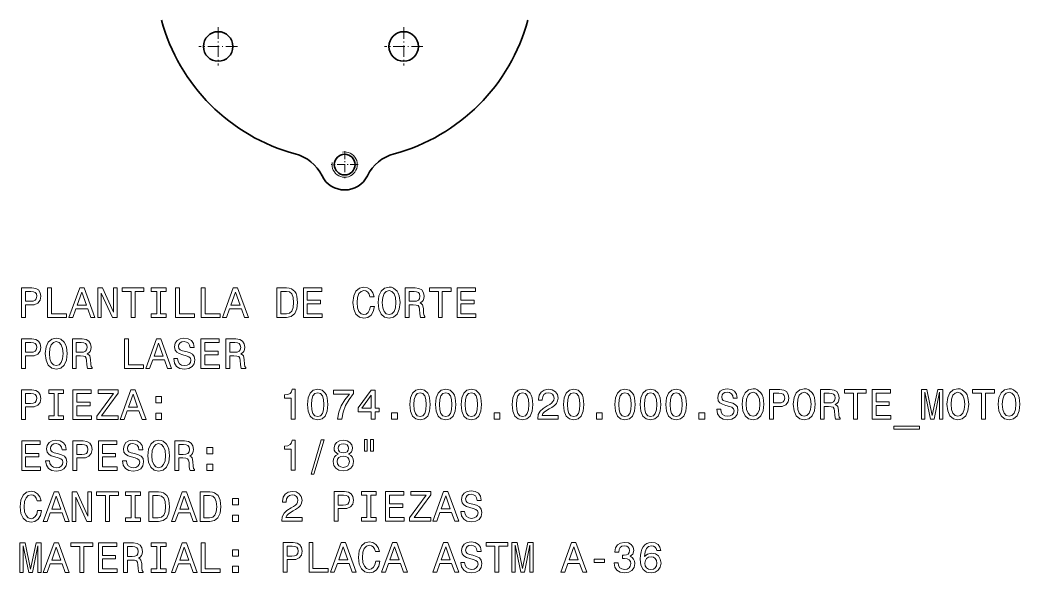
# Model space of a CAD drawing. Extents: x 15 to 1174, y 15 to 826.
# Drawn here: x 334.3 to 452.8, y 696.9 to 762.4 of the extents above; entities that cross this region are included whole.
import ezdxf

# ---------------------------------------------------------------- set-up
doc = ezdxf.new("R2010")
doc.units = 0
doc.linetypes.add('DASHDOT', pattern=[18.5, 12, -3, 0.5, -3])

msp = doc.modelspace()

# ---------------------------------------------------------------- linework, layer by layer
at = {"color": 7, "linetype": 'DASHDOT', "lineweight": 13, "ltscale": 0.113751}
for p, q in [((357.75293, 761.515503), (357.75293, 756.965454)), ((379.75293, 761.515503), (379.75293, 756.965454))]:
    msp.add_line(p, q, dxfattribs=at)
at = {"color": 7, "linetype": 'DASHDOT', "lineweight": 13, "ltscale": 0.11375}
for p, q in [((360.027924, 759.240479), (355.477936, 759.240479)), ((382.027924, 759.240479), (377.477936, 759.240479))]:
    msp.add_line(p, q, dxfattribs=at)
at = {"color": 7, "linetype": 'DASHDOT', "lineweight": 13, "ltscale": 0.079916}
msp.add_line((372.75293, 746.838806), (372.75293, 743.642151), dxfattribs=at)
at = {"color": 7, "linetype": 'DASHDOT', "lineweight": 13, "ltscale": 0.079918}
msp.add_line((374.351288, 745.240479), (371.154572, 745.240479), dxfattribs=at)
at = {"color": 7, "lineweight": 13}
for points in [[(334.453888, 727.143372), (334.917877, 727.143372), (334.917877, 728.621033), (335.432281, 728.621033), (335.951721, 728.64624), (336.365265, 728.822754), (336.632568, 729.16571), (336.723328, 729.634705), (336.65274, 730.06842), (336.451019, 730.386169), (336.118164, 730.57782), (335.664276, 730.643372), (334.453888, 730.643372)], [(337.530273, 727.143372), (339.779541, 727.143372), (339.779541, 727.567017), (337.994232, 727.567017), (337.994232, 730.643372), (337.530273, 730.643372)], [(340.056915, 727.143372), (340.520905, 727.143372), (340.889038, 728.17218), (342.286011, 728.17218), (342.654175, 727.143372), (343.128235, 727.143372), (341.84726, 730.648438), (341.332855, 730.648438)], [(343.476227, 727.143372), (343.894806, 727.143372), (343.894806, 730.012939), (345.236298, 727.143372), (345.77594, 727.143372), (345.77594, 730.643372), (345.352295, 730.643372), (345.352295, 727.773804), (344.02594, 730.643372), (343.476227, 730.643372)], [(347.430115, 727.143372), (347.894104, 727.143372), (347.894104, 730.219727), (348.953186, 730.219727), (348.953186, 730.643372), (346.365997, 730.643372), (346.365997, 730.219727), (347.430115, 730.219727)], [(350.466125, 727.567017), (349.820618, 727.567017), (349.820618, 727.143372), (351.575653, 727.143372), (351.575653, 727.567017), (350.930115, 727.567017), (350.930115, 730.219727), (351.575653, 730.219727), (351.575653, 730.643372), (349.820618, 730.643372), (349.820618, 730.219727), (350.466125, 730.219727)], [(352.710388, 727.143372), (354.959656, 727.143372), (354.959656, 727.567017), (353.174347, 727.567017), (353.174347, 730.643372), (352.710388, 730.643372)], [(355.746399, 727.143372), (357.995667, 727.143372), (357.995667, 727.567017), (356.210388, 727.567017), (356.210388, 730.643372), (355.746399, 730.643372)], [(358.273071, 727.143372), (358.73703, 727.143372), (359.105194, 728.17218), (360.502167, 728.17218), (360.870331, 727.143372), (361.344391, 727.143372), (360.063416, 730.648438), (359.548981, 730.648438)], [(365.873199, 730.643372), (364.708221, 730.643372), (364.708221, 727.143372), (365.873199, 727.143372), (366.422913, 727.254333), (366.831421, 727.592224), (367.083557, 728.141907), (367.174347, 728.893372), (367.093658, 729.659912), (366.992798, 729.962524), (366.851593, 730.20459), (366.443085, 730.53241), (366.175781, 730.613098)], [(367.855194, 727.143372), (370.074219, 727.143372), (370.074219, 727.567017), (368.319153, 727.567017), (368.319153, 728.752136), (369.882568, 728.752136), (369.882568, 729.170776), (368.319153, 729.170776), (368.319153, 730.219727), (370.033875, 730.219727), (370.033875, 730.643372), (367.855194, 730.643372)], [(375.803314, 728.444519), (375.702454, 728.020874), (375.536011, 727.718323), (375.304016, 727.531677), (375.031708, 727.471191), (374.703888, 727.561951), (374.446686, 727.83429), (374.275208, 728.278076), (374.219727, 728.893372), (374.275208, 729.503601), (374.44165, 729.952454), (374.698853, 730.224792), (375.031708, 730.320618), (375.273773, 730.270203), (375.48053, 730.128967), (375.641937, 729.902039), (375.752869, 729.589355), (376.231995, 729.589355), (376.080688, 730.06842), (375.818451, 730.43158), (375.460388, 730.658508), (375.031708, 730.739197), (374.497131, 730.613098), (374.088623, 730.260071), (373.826355, 729.680115), (373.735596, 728.893372), (373.826355, 728.106628), (374.088623, 727.526672), (374.497131, 727.168579), (375.031708, 727.047546), (375.500732, 727.143372), (375.878967, 727.410645), (376.14624, 727.849426), (376.287476, 728.444519)], [(376.726227, 728.893372), (376.816986, 728.106628), (377.079254, 727.526672), (377.487732, 727.168579), (378.022339, 727.047546), (378.55188, 727.168579), (378.965424, 727.526672), (379.222626, 728.106628), (379.318451, 728.893372), (379.222626, 729.675049), (379.111664, 729.992798), (378.965424, 730.255066), (378.55188, 730.613098), (378.299713, 730.703918), (378.022339, 730.739197), (377.482697, 730.613098), (377.074219, 730.260071), (376.816986, 729.680115)], [(379.933716, 727.143372), (380.40274, 727.143372), (380.40274, 728.621033), (380.881836, 728.621033), (381.234863, 728.605896), (381.456757, 728.535278), (381.57782, 728.368896), (381.628235, 728.07135), (381.653442, 727.617432), (381.683716, 727.319885), (381.744232, 727.143372), (382.273773, 727.143372), (382.273773, 727.239197), (382.157776, 727.380432), (382.117432, 727.642639), (382.082123, 728.20752), (381.996399, 728.626099), (381.880402, 728.757202), (381.698853, 728.853027), (381.900574, 728.979126), (382.041779, 729.15564), (382.132568, 729.377502), (382.162811, 729.644836), (382.092224, 730.06842), (381.890472, 730.386169), (381.557617, 730.57782), (381.103729, 730.643372), (379.933716, 730.643372)], [(383.862396, 727.143372), (384.326355, 727.143372), (384.326355, 730.219727), (385.385437, 730.219727), (385.385437, 730.643372), (382.798279, 730.643372), (382.798279, 730.219727), (383.862396, 730.219727)], [(386.07132, 727.143372), (388.290344, 727.143372), (388.290344, 727.567017), (386.535278, 727.567017), (386.535278, 728.752136), (388.098694, 728.752136), (388.098694, 729.170776), (386.535278, 729.170776), (386.535278, 730.219727), (388.25, 730.219727), (388.25, 730.643372), (386.07132, 730.643372)], [(335.538177, 730.214722), (335.84079, 730.184448), (336.062683, 730.088623), (336.193817, 729.912109), (336.239197, 729.634705), (336.188751, 729.342224), (336.052582, 729.16571), (335.820618, 729.074951), (335.502869, 729.049683), (334.917877, 729.049683), (334.917877, 730.214722)], [(341.050446, 728.600891), (341.590057, 730.144104), (342.129669, 728.600891)], [(359.266571, 728.600891), (359.806183, 730.144104), (360.345825, 728.600891)], [(365.837891, 730.224792), (366.221191, 730.149109), (366.483429, 729.917175), (366.639771, 729.503601), (366.690186, 728.893372), (366.634735, 728.303284), (366.478394, 727.889771), (366.21109, 727.642639), (365.837891, 727.561951), (365.177246, 727.561951), (365.177246, 730.224792)], [(377.210358, 728.893372), (377.265839, 729.503601), (377.432281, 729.952454), (377.689484, 730.224792), (378.022339, 730.320618), (378.350128, 730.224792), (378.607361, 729.947388), (378.773773, 729.498535), (378.83429, 728.893372), (378.773773, 728.283142), (378.607361, 727.83429), (378.350128, 727.561951), (378.022339, 727.471191), (377.689484, 727.561951), (377.432281, 727.83429), (377.265839, 728.278076)], [(380.972626, 730.214722), (381.280243, 730.184448), (381.497101, 730.088623), (381.63327, 729.912109), (381.67868, 729.634705), (381.628235, 729.342224), (381.492065, 729.16571), (381.260071, 729.074951), (380.942352, 729.049683), (380.40274, 729.049683), (380.40274, 730.214722)], [(334.453888, 721.096558), (334.917877, 721.096558), (334.917877, 722.574219), (335.432281, 722.574219), (335.951721, 722.599426), (336.365265, 722.77594), (336.632568, 723.118896), (336.723328, 723.587891), (336.65274, 724.021606), (336.451019, 724.339355), (336.118164, 724.531006), (335.664276, 724.596558), (334.453888, 724.596558)], [(337.257935, 722.846558), (337.348694, 722.059814), (337.610962, 721.479858), (338.01944, 721.121765), (338.554047, 721.000732), (339.083588, 721.121765), (339.497131, 721.479858), (339.754333, 722.059814), (339.850159, 722.846558), (339.754333, 723.628235), (339.643372, 723.945984), (339.497131, 724.208252), (339.083588, 724.566284), (338.831421, 724.657104), (338.554047, 724.692383), (338.014404, 724.566284), (337.605896, 724.213257), (337.348694, 723.633301)], [(340.465424, 721.096558), (340.934448, 721.096558), (340.934448, 722.574219), (341.413544, 722.574219), (341.766571, 722.559082), (341.988464, 722.488464), (342.109497, 722.322083), (342.159943, 722.024536), (342.18515, 721.570618), (342.215424, 721.273071), (342.27594, 721.096558), (342.805481, 721.096558), (342.805481, 721.192383), (342.689484, 721.333618), (342.649139, 721.595825), (342.613831, 722.160706), (342.528107, 722.579285), (342.412109, 722.710388), (342.23056, 722.806213), (342.432281, 722.932312), (342.573486, 723.108826), (342.664276, 723.330688), (342.694519, 723.598022), (342.623932, 724.021606), (342.42218, 724.339355), (342.089325, 724.531006), (341.635437, 724.596558), (340.465424, 724.596558)], [(346.638336, 721.096558), (348.887604, 721.096558), (348.887604, 721.520203), (347.102295, 721.520203), (347.102295, 724.596558), (346.638336, 724.596558)], [(349.164978, 721.096558), (349.628967, 721.096558), (349.997131, 722.125366), (351.394104, 722.125366), (351.762238, 721.096558), (352.236298, 721.096558), (350.955322, 724.601624), (350.440918, 724.601624)], [(352.937317, 722.251465), (352.478394, 722.251465), (352.579254, 721.716858), (352.831421, 721.323486), (353.219727, 721.086487), (353.744232, 721.000732), (354.263702, 721.081421), (354.652008, 721.303345), (354.899139, 721.651306), (354.989929, 722.110229), (354.914276, 722.523804), (354.702454, 722.791077), (354.359497, 722.96759), (353.900574, 723.098694), (353.507202, 723.194519), (353.25, 723.305481), (353.10376, 723.466858), (353.05835, 723.719055), (353.10376, 723.945984), (353.234863, 724.117432), (353.436584, 724.233459), (353.713989, 724.273804), (353.996399, 724.223389), (354.218292, 724.087219), (354.364563, 723.860229), (354.43515, 723.552612), (354.894104, 723.552612), (354.894104, 723.562683), (354.813416, 724.036743), (354.576355, 724.389771), (354.203186, 724.611694), (353.698853, 724.687317), (353.244965, 724.611694), (352.891937, 724.399902), (352.664978, 724.072083), (352.58429, 723.648438), (352.649841, 723.270203), (352.841492, 723.013), (353.144104, 722.841492), (353.557648, 722.710388), (353.966125, 722.594421), (354.273773, 722.483459), (354.460388, 722.322083), (354.52594, 722.059814), (354.465424, 721.792542), (354.309082, 721.59082), (354.072052, 721.464722), (353.764404, 721.424377), (353.421478, 721.479858), (353.15921, 721.641235), (352.992798, 721.903503)], [(355.71109, 721.096558), (357.930115, 721.096558), (357.930115, 721.520203), (356.175079, 721.520203), (356.175079, 722.705322), (357.738464, 722.705322), (357.738464, 723.123962), (356.175079, 723.123962), (356.175079, 724.172913), (357.889771, 724.172913), (357.889771, 724.596558), (355.71109, 724.596558)], [(358.681549, 721.096558), (359.150574, 721.096558), (359.150574, 722.574219), (359.6297, 722.574219), (359.982697, 722.559082), (360.20462, 722.488464), (360.325653, 722.322083), (360.376068, 722.024536), (360.401306, 721.570618), (360.431549, 721.273071), (360.492065, 721.096558), (361.021606, 721.096558), (361.021606, 721.192383), (360.905609, 721.333618), (360.865265, 721.595825), (360.829956, 722.160706), (360.744232, 722.579285), (360.628235, 722.710388), (360.446686, 722.806213), (360.648407, 722.932312), (360.789612, 723.108826), (360.880402, 723.330688), (360.910675, 723.598022), (360.840057, 724.021606), (360.638336, 724.339355), (360.305481, 724.531006), (359.851593, 724.596558), (358.681549, 724.596558)], [(335.538177, 724.167908), (335.84079, 724.137634), (336.062683, 724.041809), (336.193817, 723.865295), (336.239197, 723.587891), (336.188751, 723.29541), (336.052582, 723.118896), (335.820618, 723.028137), (335.502869, 723.002869), (334.917877, 723.002869), (334.917877, 724.167908)], [(337.742065, 722.846558), (337.797546, 723.456787), (337.963989, 723.90564), (338.221191, 724.177979), (338.554047, 724.273804), (338.881836, 724.177979), (339.139038, 723.900574), (339.305481, 723.451721), (339.365997, 722.846558), (339.305481, 722.236328), (339.139038, 721.787476), (338.881836, 721.515137), (338.554047, 721.424377), (338.221191, 721.515137), (337.963989, 721.787476), (337.797546, 722.231262)], [(341.504333, 724.167908), (341.811951, 724.137634), (342.028809, 724.041809), (342.164978, 723.865295), (342.210388, 723.587891), (342.159943, 723.29541), (342.023773, 723.118896), (341.791779, 723.028137), (341.47406, 723.002869), (340.934448, 723.002869), (340.934448, 724.167908)], [(350.158508, 722.554077), (350.69812, 724.09729), (351.237762, 722.554077)], [(359.720459, 724.167908), (360.028107, 724.137634), (360.244965, 724.041809), (360.381134, 723.865295), (360.426514, 723.587891), (360.376068, 723.29541), (360.239929, 723.118896), (360.007935, 723.028137), (359.690216, 723.002869), (359.150574, 723.002869), (359.150574, 724.167908)], [(334.453888, 715.049683), (334.917877, 715.049683), (334.917877, 716.527344), (335.432281, 716.527344), (335.951721, 716.552551), (336.365265, 716.729065), (336.632568, 717.072021), (336.723328, 717.541016), (336.65274, 717.974731), (336.451019, 718.29248), (336.118164, 718.484131), (335.664276, 718.549683), (334.453888, 718.549683)], [(338.322052, 715.473328), (337.676514, 715.473328), (337.676514, 715.049683), (339.431549, 715.049683), (339.431549, 715.473328), (338.786011, 715.473328), (338.786011, 718.126038), (339.431549, 718.126038), (339.431549, 718.549683), (337.676514, 718.549683), (337.676514, 718.126038), (338.322052, 718.126038)], [(340.530975, 715.049683), (342.75, 715.049683), (342.75, 715.473328), (340.994965, 715.473328), (340.994965, 716.658447), (342.55835, 716.658447), (342.55835, 717.077087), (340.994965, 717.077087), (340.994965, 718.126038), (342.709656, 718.126038), (342.709656, 718.549683), (340.530975, 718.549683)], [(343.370331, 715.049683), (345.881836, 715.049683), (345.881836, 715.473328), (343.925079, 715.473328), (345.881836, 718.151245), (345.881836, 718.549683), (343.50647, 718.549683), (343.50647, 718.126038), (345.357361, 718.126038), (343.370331, 715.453125)], [(346.128967, 715.049683), (346.592926, 715.049683), (346.96109, 716.078491), (348.358063, 716.078491), (348.726227, 715.049683), (349.200287, 715.049683), (347.919312, 718.554749), (347.404907, 718.554749)], [(366.427246, 715.096558), (366.886169, 715.096558), (366.886169, 718.621765), (366.543213, 718.621765), (366.452454, 718.314148), (366.270905, 718.107361), (365.99353, 717.986328), (365.610229, 717.945984), (365.610229, 717.587891), (366.427246, 717.587891)], [(368.338623, 716.806213), (368.414276, 716.014404), (368.651306, 715.449585), (369.029541, 715.106628), (369.554047, 714.995667), (370.073486, 715.106628), (370.451721, 715.449585), (370.683716, 716.014404), (370.764404, 716.806213), (370.683716, 717.592957), (370.587891, 717.90564), (370.451721, 718.162842), (370.073486, 718.505798), (369.554047, 718.621765), (369.029541, 718.505798), (368.651306, 718.157776), (368.414276, 717.592957)], [(371.889038, 715.096558), (372.398407, 715.096558), (372.56485, 715.928711), (372.857361, 716.705322), (373.270905, 717.426514), (373.810516, 718.102295), (373.810516, 718.520935), (371.409943, 718.520935), (371.409943, 718.061951), (373.326355, 718.061951), (372.771606, 717.381165), (372.353027, 716.670044), (372.060516, 715.913574)], [(375.903473, 715.096558), (376.357361, 715.096558), (376.357361, 715.963989), (376.856628, 715.963989), (376.856628, 716.367432), (376.357361, 716.367432), (376.357361, 718.520935), (375.898407, 718.520935), (374.365265, 716.407776), (374.365265, 715.963989), (375.903473, 715.963989)], [(380.482697, 716.806213), (380.55835, 716.014404), (380.79538, 715.449585), (381.173645, 715.106628), (381.69812, 714.995667), (382.21759, 715.106628), (382.595825, 715.449585), (382.82782, 716.014404), (382.908508, 716.806213), (382.82782, 717.592957), (382.731995, 717.90564), (382.595825, 718.162842), (382.21759, 718.505798), (381.69812, 718.621765), (381.173645, 718.505798), (380.79538, 718.157776), (380.55835, 717.592957)], [(383.518738, 716.806213), (383.594391, 716.014404), (383.831421, 715.449585), (384.209656, 715.106628), (384.734161, 714.995667), (385.253601, 715.106628), (385.631836, 715.449585), (385.863831, 716.014404), (385.944519, 716.806213), (385.863831, 717.592957), (385.768005, 717.90564), (385.631836, 718.162842), (385.253601, 718.505798), (384.734161, 718.621765), (384.209656, 718.505798), (383.831421, 718.157776), (383.594391, 717.592957)], [(386.554749, 716.806213), (386.630402, 716.014404), (386.867432, 715.449585), (387.245667, 715.106628), (387.770172, 714.995667), (388.289612, 715.106628), (388.667877, 715.449585), (388.899841, 716.014404), (388.98056, 716.806213), (388.899841, 717.592957), (388.804047, 717.90564), (388.667877, 718.162842), (388.289612, 718.505798), (387.770172, 718.621765), (387.245667, 718.505798), (386.867432, 718.157776), (386.630402, 717.592957)], [(392.626801, 716.806213), (392.702454, 716.014404), (392.939484, 715.449585), (393.317719, 715.106628), (393.842224, 714.995667), (394.361664, 715.106628), (394.739929, 715.449585), (394.971893, 716.014404), (395.052582, 716.806213), (394.971893, 717.592957), (394.876068, 717.90564), (394.739929, 718.162842), (394.361664, 718.505798), (393.842224, 718.621765), (393.317719, 718.505798), (392.939484, 718.157776), (392.702454, 717.592957)], [(395.647705, 715.096558), (398.053314, 715.096558), (398.053314, 715.530273), (396.152008, 715.530273), (396.257935, 715.767334), (396.439484, 715.963989), (396.999268, 716.322083), (397.296814, 716.473389), (397.629669, 716.690247), (397.866699, 716.942383), (398.002869, 717.239929), (398.053314, 717.57782), (397.96759, 718.001465), (397.73053, 718.33429), (397.367432, 718.546143), (396.898407, 718.621765), (396.414276, 718.536011), (396.046112, 718.299011), (395.809082, 717.920776), (395.728394, 717.421509), (395.728394, 717.350891), (396.187317, 717.350891), (396.187317, 717.391235), (396.232697, 717.734192), (396.368866, 717.986328), (396.585724, 718.147705), (396.873199, 718.203186), (397.16571, 718.152771), (397.382568, 718.026672), (397.523773, 717.830017), (397.574219, 717.582886), (397.53891, 717.350891), (397.443085, 717.154175), (397.281708, 716.982727), (397.059784, 716.831421), (396.762238, 716.670044), (396.268005, 716.357361), (395.920044, 716.024536), (395.713257, 715.621033), (395.647705, 715.111694)], [(398.698853, 716.806213), (398.774506, 716.014404), (399.011536, 715.449585), (399.389771, 715.106628), (399.914276, 714.995667), (400.433716, 715.106628), (400.811951, 715.449585), (401.043945, 716.014404), (401.124634, 716.806213), (401.043945, 717.592957), (400.94812, 717.90564), (400.811951, 718.162842), (400.433716, 718.505798), (399.914276, 718.621765), (399.389771, 718.505798), (399.011536, 718.157776), (398.774506, 717.592957)], [(404.770874, 716.806213), (404.846527, 716.014404), (405.083557, 715.449585), (405.461823, 715.106628), (405.986298, 714.995667), (406.505768, 715.106628), (406.884003, 715.449585), (407.115997, 716.014404), (407.196686, 716.806213), (407.115997, 717.592957), (407.020172, 717.90564), (406.884003, 718.162842), (406.505768, 718.505798), (405.986298, 718.621765), (405.461823, 718.505798), (405.083557, 718.157776), (404.846527, 717.592957)], [(407.806915, 716.806213), (407.882568, 716.014404), (408.119598, 715.449585), (408.497833, 715.106628), (409.022339, 714.995667), (409.541779, 715.106628), (409.920013, 715.449585), (410.152008, 716.014404), (410.232697, 716.806213), (410.152008, 717.592957), (410.056183, 717.90564), (409.920013, 718.162842), (409.541779, 718.505798), (409.022339, 718.621765), (408.497833, 718.505798), (408.119598, 718.157776), (407.882568, 717.592957)], [(410.842926, 716.806213), (410.918579, 716.014404), (411.155609, 715.449585), (411.533844, 715.106628), (412.05835, 714.995667), (412.57782, 715.106628), (412.956055, 715.449585), (413.188049, 716.014404), (413.268738, 716.806213), (413.188049, 717.592957), (413.092224, 717.90564), (412.956055, 718.162842), (412.57782, 718.505798), (412.05835, 718.621765), (411.533844, 718.505798), (411.155609, 718.157776), (410.918579, 717.592957)], [(417.333557, 716.251465), (416.874634, 716.251465), (416.975494, 715.716858), (417.227661, 715.323486), (417.615997, 715.086487), (418.140472, 715.000732), (418.659943, 715.081421), (419.048279, 715.303345), (419.29538, 715.651306), (419.386169, 716.110229), (419.310516, 716.523804), (419.098694, 716.791077), (418.755768, 716.96759), (418.296814, 717.098694), (417.903442, 717.194519), (417.64624, 717.305481), (417.5, 717.466858), (417.45459, 717.719055), (417.5, 717.945984), (417.631104, 718.117432), (417.832855, 718.233459), (418.110229, 718.273804), (418.392639, 718.223389), (418.614563, 718.087219), (418.760803, 717.860229), (418.831421, 717.552612), (419.290344, 717.552612), (419.290344, 717.562683), (419.209656, 718.036743), (418.972626, 718.389771), (418.599426, 718.611694), (418.095093, 718.687317), (417.641205, 718.611694), (417.288177, 718.399902), (417.061218, 718.072083), (416.98053, 717.648438), (417.046112, 717.270203), (417.237732, 717.013), (417.540344, 716.841492), (417.953888, 716.710388), (418.362396, 716.594421), (418.670013, 716.483459), (418.856628, 716.322083), (418.92218, 716.059814), (418.861664, 715.792542), (418.705322, 715.59082), (418.468292, 715.464722), (418.160645, 715.424377), (417.817719, 715.479858), (417.555481, 715.641235), (417.389038, 715.903503)], [(419.8703, 716.846558), (419.96109, 716.059814), (420.223328, 715.479858), (420.631836, 715.121765), (421.166412, 715.000732), (421.695953, 715.121765), (422.109497, 715.479858), (422.366699, 716.059814), (422.462524, 716.846558), (422.366699, 717.628235), (422.255768, 717.945984), (422.109497, 718.208252), (421.695953, 718.566284), (421.443787, 718.657104), (421.166412, 718.692383), (420.626801, 718.566284), (420.218292, 718.213257), (419.96109, 717.633301)], [(423.138306, 715.096558), (423.602295, 715.096558), (423.602295, 716.574219), (424.116699, 716.574219), (424.636169, 716.599426), (425.049713, 716.77594), (425.316986, 717.118896), (425.407776, 717.587891), (425.337158, 718.021606), (425.135437, 718.339355), (424.802582, 718.531006), (424.348694, 718.596558), (423.138306, 718.596558)], [(425.942352, 716.846558), (426.033142, 716.059814), (426.29538, 715.479858), (426.703888, 715.121765), (427.238464, 715.000732), (427.768005, 715.121765), (428.181549, 715.479858), (428.438751, 716.059814), (428.534576, 716.846558), (428.438751, 717.628235), (428.327789, 717.945984), (428.181549, 718.208252), (427.768005, 718.566284), (427.515839, 718.657104), (427.238464, 718.692383), (426.698853, 718.566284), (426.290344, 718.213257), (426.033142, 717.633301)], [(429.149841, 715.096558), (429.618866, 715.096558), (429.618866, 716.574219), (430.097961, 716.574219), (430.450989, 716.559082), (430.672913, 716.488464), (430.793945, 716.322083), (430.84436, 716.024536), (430.869568, 715.570618), (430.899841, 715.273071), (430.960358, 715.096558), (431.489899, 715.096558), (431.489899, 715.192383), (431.373901, 715.333618), (431.333557, 715.595825), (431.298279, 716.160706), (431.212524, 716.579285), (431.096527, 716.710388), (430.914978, 716.806213), (431.116699, 716.932312), (431.257904, 717.108826), (431.348694, 717.330688), (431.378967, 717.598022), (431.30835, 718.021606), (431.106628, 718.339355), (430.773773, 718.531006), (430.319885, 718.596558), (429.149841, 718.596558)], [(433.078522, 715.096558), (433.54248, 715.096558), (433.54248, 718.172913), (434.601562, 718.172913), (434.601562, 718.596558), (432.014404, 718.596558), (432.014404, 718.172913), (433.078522, 718.172913)], [(435.287445, 715.096558), (437.50647, 715.096558), (437.50647, 715.520203), (435.751434, 715.520203), (435.751434, 716.705322), (437.314819, 716.705322), (437.314819, 717.123962), (435.751434, 717.123962), (435.751434, 718.172913), (437.466125, 718.172913), (437.466125, 718.596558), (435.287445, 718.596558)], [(441.157776, 715.096558), (441.546112, 715.096558), (441.546112, 718.273804), (442.201721, 715.096558), (442.635437, 715.096558), (443.286011, 718.273804), (443.286011, 715.096558), (443.679382, 715.096558), (443.679382, 718.596558), (443.064117, 718.596558), (442.418579, 715.510132), (441.778107, 718.596558), (441.157776, 718.596558)], [(444.158508, 716.846558), (444.249268, 716.059814), (444.511536, 715.479858), (444.920044, 715.121765), (445.45462, 715.000732), (445.984161, 715.121765), (446.397705, 715.479858), (446.654907, 716.059814), (446.750732, 716.846558), (446.654907, 717.628235), (446.543945, 717.945984), (446.397705, 718.208252), (445.984161, 718.566284), (445.731995, 718.657104), (445.45462, 718.692383), (444.914978, 718.566284), (444.50647, 718.213257), (444.249268, 717.633301)], [(448.258667, 715.096558), (448.722626, 715.096558), (448.722626, 718.172913), (449.781708, 718.172913), (449.781708, 718.596558), (447.194519, 718.596558), (447.194519, 718.172913), (448.258667, 718.172913)], [(450.23056, 716.846558), (450.32135, 716.059814), (450.583588, 715.479858), (450.992065, 715.121765), (451.526672, 715.000732), (452.056213, 715.121765), (452.469757, 715.479858), (452.726959, 716.059814), (452.822754, 716.846558), (452.726959, 717.628235), (452.615997, 717.945984), (452.469757, 718.208252), (452.056213, 718.566284), (451.804047, 718.657104), (451.526672, 718.692383), (450.98703, 718.566284), (450.578552, 718.213257), (450.32135, 717.633301)], [(335.538177, 718.121033), (335.84079, 718.090759), (336.062683, 717.994934), (336.193817, 717.81842), (336.239197, 717.541016), (336.188751, 717.248535), (336.052582, 717.072021), (335.820618, 716.981262), (335.502869, 716.955994), (334.917877, 716.955994), (334.917877, 718.121033)], [(347.122467, 716.507202), (347.662109, 718.050415), (348.201721, 716.507202)], [(350.350159, 717.00647), (351.046112, 717.00647), (351.046112, 717.757874), (350.350159, 717.757874)], [(368.822754, 716.806213), (368.863098, 717.416443), (368.989197, 717.855225), (369.216125, 718.112427), (369.554047, 718.203186), (369.886902, 718.112427), (370.113831, 717.855225), (370.239929, 717.416443), (370.280273, 716.806213), (370.239929, 716.190918), (370.113831, 715.752197), (369.886902, 715.494995), (369.554047, 715.409241), (369.216125, 715.494995), (368.989197, 715.752197), (368.863098, 716.190918)], [(374.78891, 716.367432), (375.903473, 717.935913), (375.903473, 716.367432)], [(380.966858, 716.806213), (381.007202, 717.416443), (381.133301, 717.855225), (381.360229, 718.112427), (381.69812, 718.203186), (382.030975, 718.112427), (382.257935, 717.855225), (382.384003, 717.416443), (382.424347, 716.806213), (382.384003, 716.190918), (382.257935, 715.752197), (382.030975, 715.494995), (381.69812, 715.409241), (381.360229, 715.494995), (381.133301, 715.752197), (381.007202, 716.190918)], [(384.002869, 716.806213), (384.043213, 717.416443), (384.169312, 717.855225), (384.39624, 718.112427), (384.734161, 718.203186), (385.067017, 718.112427), (385.293945, 717.855225), (385.420044, 717.416443), (385.460388, 716.806213), (385.420044, 716.190918), (385.293945, 715.752197), (385.067017, 715.494995), (384.734161, 715.409241), (384.39624, 715.494995), (384.169312, 715.752197), (384.043213, 716.190918)], [(387.03891, 716.806213), (387.079254, 717.416443), (387.205322, 717.855225), (387.432281, 718.112427), (387.770172, 718.203186), (388.103027, 718.112427), (388.329987, 717.855225), (388.456055, 717.416443), (388.496399, 716.806213), (388.456055, 716.190918), (388.329987, 715.752197), (388.103027, 715.494995), (387.770172, 715.409241), (387.432281, 715.494995), (387.205322, 715.752197), (387.079254, 716.190918)], [(393.110962, 716.806213), (393.151306, 717.416443), (393.277374, 717.855225), (393.504333, 718.112427), (393.842224, 718.203186), (394.175079, 718.112427), (394.402008, 717.855225), (394.528107, 717.416443), (394.568451, 716.806213), (394.528107, 716.190918), (394.402008, 715.752197), (394.175079, 715.494995), (393.842224, 715.409241), (393.504333, 715.494995), (393.277374, 715.752197), (393.151306, 716.190918)], [(399.182983, 716.806213), (399.223328, 717.416443), (399.349426, 717.855225), (399.576355, 718.112427), (399.914276, 718.203186), (400.247131, 718.112427), (400.47406, 717.855225), (400.600159, 717.416443), (400.640503, 716.806213), (400.600159, 716.190918), (400.47406, 715.752197), (400.247131, 715.494995), (399.914276, 715.409241), (399.576355, 715.494995), (399.349426, 715.752197), (399.223328, 716.190918)], [(405.255035, 716.806213), (405.29538, 717.416443), (405.421478, 717.855225), (405.648407, 718.112427), (405.986298, 718.203186), (406.319153, 718.112427), (406.546112, 717.855225), (406.67218, 717.416443), (406.712524, 716.806213), (406.67218, 716.190918), (406.546112, 715.752197), (406.319153, 715.494995), (405.986298, 715.409241), (405.648407, 715.494995), (405.421478, 715.752197), (405.29538, 716.190918)], [(408.291077, 716.806213), (408.331421, 717.416443), (408.457489, 717.855225), (408.684448, 718.112427), (409.022339, 718.203186), (409.355194, 718.112427), (409.582123, 717.855225), (409.708221, 717.416443), (409.748566, 716.806213), (409.708221, 716.190918), (409.582123, 715.752197), (409.355194, 715.494995), (409.022339, 715.409241), (408.684448, 715.494995), (408.457489, 715.752197), (408.331421, 716.190918)], [(411.327087, 716.806213), (411.367432, 717.416443), (411.4935, 717.855225), (411.720459, 718.112427), (412.05835, 718.203186), (412.391205, 718.112427), (412.618164, 717.855225), (412.744232, 717.416443), (412.784576, 716.806213), (412.744232, 716.190918), (412.618164, 715.752197), (412.391205, 715.494995), (412.05835, 715.409241), (411.720459, 715.494995), (411.4935, 715.752197), (411.367432, 716.190918)], [(420.354462, 716.846558), (420.409943, 717.456787), (420.576355, 717.90564), (420.833557, 718.177979), (421.166412, 718.273804), (421.494232, 718.177979), (421.751434, 717.900574), (421.917847, 717.451721), (421.978394, 716.846558), (421.917847, 716.236328), (421.751434, 715.787476), (421.494232, 715.515137), (421.166412, 715.424377), (420.833557, 715.515137), (420.576355, 715.787476), (420.409943, 716.231262)], [(424.222626, 718.167908), (424.525208, 718.137634), (424.747101, 718.041809), (424.878235, 717.865295), (424.923615, 717.587891), (424.873199, 717.29541), (424.73703, 717.118896), (424.505035, 717.028137), (424.187317, 717.002869), (423.602295, 717.002869), (423.602295, 718.167908)], [(426.426514, 716.846558), (426.481995, 717.456787), (426.648407, 717.90564), (426.905609, 718.177979), (427.238464, 718.273804), (427.566284, 718.177979), (427.823486, 717.900574), (427.989899, 717.451721), (428.050415, 716.846558), (427.989899, 716.236328), (427.823486, 715.787476), (427.566284, 715.515137), (427.238464, 715.424377), (426.905609, 715.515137), (426.648407, 715.787476), (426.481995, 716.231262)], [(430.188751, 718.167908), (430.496399, 718.137634), (430.713257, 718.041809), (430.849426, 717.865295), (430.894806, 717.587891), (430.84436, 717.29541), (430.708191, 717.118896), (430.476196, 717.028137), (430.158508, 717.002869), (429.618866, 717.002869), (429.618866, 718.167908)], [(444.642639, 716.846558), (444.69812, 717.456787), (444.864563, 717.90564), (445.121765, 718.177979), (445.45462, 718.273804), (445.78241, 718.177979), (446.039612, 717.900574), (446.206055, 717.451721), (446.266571, 716.846558), (446.206055, 716.236328), (446.039612, 715.787476), (445.78241, 715.515137), (445.45462, 715.424377), (445.121765, 715.515137), (444.864563, 715.787476), (444.69812, 716.231262)], [(450.714722, 716.846558), (450.770172, 717.456787), (450.936615, 717.90564), (451.193817, 718.177979), (451.526672, 718.273804), (451.854492, 718.177979), (452.111694, 717.900574), (452.278107, 717.451721), (452.338623, 716.846558), (452.278107, 716.236328), (452.111694, 715.787476), (451.854492, 715.515137), (451.526672, 715.424377), (451.193817, 715.515137), (450.936615, 715.787476), (450.770172, 716.231262)], [(350.350159, 715.049683), (351.046112, 715.049683), (351.046112, 715.801147), (350.350159, 715.801147)], [(378.314117, 715.096558), (379.010101, 715.096558), (379.010101, 715.848022), (378.314117, 715.848022)], [(390.458221, 715.096558), (391.154175, 715.096558), (391.154175, 715.848022), (390.458221, 715.848022)], [(402.602295, 715.096558), (403.298279, 715.096558), (403.298279, 715.848022), (402.602295, 715.848022)], [(414.746399, 715.096558), (415.442352, 715.096558), (415.442352, 715.848022), (414.746399, 715.848022)], [(437.864563, 714.259399), (437.864563, 713.906372), (440.900574, 713.906372), (440.900574, 714.259399)], [(337.757202, 710.157776), (337.298279, 710.157776), (337.399139, 709.623169), (337.651306, 709.229797), (338.039612, 708.992798), (338.564117, 708.907043), (339.083588, 708.987732), (339.471893, 709.209656), (339.719025, 709.557617), (339.809784, 710.016541), (339.734161, 710.430115), (339.522339, 710.697388), (339.179382, 710.873901), (338.720459, 711.005005), (338.327087, 711.10083), (338.069885, 711.211792), (337.923645, 711.373169), (337.878235, 711.625366), (337.923645, 711.852295), (338.054749, 712.023743), (338.25647, 712.139771), (338.533875, 712.180115), (338.816284, 712.1297), (339.038177, 711.99353), (339.184448, 711.766541), (339.255035, 711.458923), (339.713989, 711.458923), (339.713989, 711.468994), (339.633301, 711.943054), (339.39624, 712.296082), (339.023041, 712.518005), (338.518738, 712.593628), (338.06485, 712.518005), (337.711823, 712.306152), (337.484863, 711.978394), (337.404175, 711.554749), (337.469727, 711.176514), (337.661377, 710.919312), (337.963989, 710.747803), (338.377533, 710.616699), (338.786011, 710.500732), (339.093658, 710.389771), (339.280273, 710.228394), (339.345825, 709.966125), (339.285309, 709.698853), (339.128967, 709.497131), (338.891937, 709.371033), (338.58429, 709.330688), (338.241364, 709.386169), (337.979095, 709.547546), (337.812683, 709.809814)], [(346.865265, 710.157776), (346.406342, 710.157776), (346.507202, 709.623169), (346.759369, 709.229797), (347.147705, 708.992798), (347.67218, 708.907043), (348.19165, 708.987732), (348.579956, 709.209656), (348.827087, 709.557617), (348.917877, 710.016541), (348.842224, 710.430115), (348.630402, 710.697388), (348.287476, 710.873901), (347.828522, 711.005005), (347.43515, 711.10083), (347.177948, 711.211792), (347.031708, 711.373169), (346.986298, 711.625366), (347.031708, 711.852295), (347.162811, 712.023743), (347.364563, 712.139771), (347.641937, 712.180115), (347.924347, 712.1297), (348.14624, 711.99353), (348.292511, 711.766541), (348.363098, 711.458923), (348.822052, 711.458923), (348.822052, 711.468994), (348.741364, 711.943054), (348.504333, 712.296082), (348.131134, 712.518005), (347.626801, 712.593628), (347.172913, 712.518005), (346.819885, 712.306152), (346.592926, 711.978394), (346.512238, 711.554749), (346.57782, 711.176514), (346.76944, 710.919312), (347.072052, 710.747803), (347.485596, 710.616699), (347.894104, 710.500732), (348.201721, 710.389771), (348.388336, 710.228394), (348.453888, 709.966125), (348.393372, 709.698853), (348.23703, 709.497131), (348, 709.371033), (347.692352, 709.330688), (347.349426, 709.386169), (347.087189, 709.547546), (346.920746, 709.809814)], [(349.402008, 710.752869), (349.492798, 709.966125), (349.755035, 709.386169), (350.163544, 709.028076), (350.69812, 708.907043), (351.227661, 709.028076), (351.641205, 709.386169), (351.898407, 709.966125), (351.994232, 710.752869), (351.898407, 711.534546), (351.787476, 711.852295), (351.641205, 712.114563), (351.227661, 712.472595), (350.975494, 712.563416), (350.69812, 712.598694), (350.158508, 712.472595), (349.75, 712.119568), (349.492798, 711.539612)], [(368.767303, 708.580688), (369.115265, 708.580688), (370.335724, 712.645508), (369.982697, 712.645508)], [(375.091492, 712.675781), (375.091492, 711.304016), (375.434448, 711.304016), (375.434448, 712.675781)], [(375.822754, 712.675781), (375.822754, 711.304016), (376.160675, 711.304016), (376.160675, 712.675781)], [(334.458923, 709.002869), (336.677948, 709.002869), (336.677948, 709.426514), (334.922913, 709.426514), (334.922913, 710.611633), (336.486298, 710.611633), (336.486298, 711.030273), (334.922913, 711.030273), (334.922913, 712.079224), (336.637604, 712.079224), (336.637604, 712.502869), (334.458923, 712.502869)], [(340.52594, 709.002869), (340.989929, 709.002869), (340.989929, 710.48053), (341.504333, 710.48053), (342.023773, 710.505737), (342.437317, 710.682251), (342.70462, 711.025208), (342.79538, 711.494202), (342.724792, 711.927917), (342.523041, 712.245667), (342.190216, 712.437317), (341.736298, 712.502869), (340.52594, 712.502869)], [(341.610229, 712.074219), (341.912811, 712.043945), (342.134735, 711.94812), (342.265839, 711.771606), (342.311249, 711.494202), (342.260803, 711.201721), (342.124634, 711.025208), (341.892639, 710.934448), (341.574921, 710.90918), (340.989929, 710.90918), (340.989929, 712.074219)], [(343.567017, 709.002869), (345.786011, 709.002869), (345.786011, 709.426514), (344.030975, 709.426514), (344.030975, 710.611633), (345.594391, 710.611633), (345.594391, 711.030273), (344.030975, 711.030273), (344.030975, 712.079224), (345.745667, 712.079224), (345.745667, 712.502869), (343.567017, 712.502869)], [(349.886169, 710.752869), (349.94165, 711.363098), (350.108063, 711.811951), (350.365265, 712.08429), (350.69812, 712.180115), (351.02594, 712.08429), (351.283142, 711.806885), (351.449554, 711.358032), (351.510071, 710.752869), (351.449554, 710.142639), (351.283142, 709.693787), (351.02594, 709.421448), (350.69812, 709.330688), (350.365265, 709.421448), (350.108063, 709.693787), (349.94165, 710.137573)], [(352.609497, 709.002869), (353.078522, 709.002869), (353.078522, 710.48053), (353.557648, 710.48053), (353.910675, 710.465393), (354.132568, 710.394775), (354.253601, 710.228394), (354.304047, 709.930847), (354.329254, 709.476929), (354.359497, 709.179382), (354.420044, 709.002869), (354.949554, 709.002869), (354.949554, 709.098694), (354.833588, 709.239929), (354.793213, 709.502136), (354.757935, 710.067017), (354.67218, 710.485596), (354.556183, 710.616699), (354.374634, 710.712524), (354.576355, 710.838623), (354.71759, 711.015137), (354.80835, 711.237), (354.838623, 711.504333), (354.768005, 711.927917), (354.566284, 712.245667), (354.233429, 712.437317), (353.779541, 712.502869), (352.609497, 712.502869)], [(353.648407, 712.074219), (353.956055, 712.043945), (354.172913, 711.94812), (354.309082, 711.771606), (354.354462, 711.494202), (354.304047, 711.201721), (354.167877, 711.025208), (353.935883, 710.934448), (353.618164, 710.90918), (353.078522, 710.90918), (353.078522, 712.074219)], [(356.42218, 710.959656), (357.118164, 710.959656), (357.118164, 711.71106), (356.42218, 711.71106)], [(366.427246, 709.049683), (366.886169, 709.049683), (366.886169, 712.57489), (366.543213, 712.57489), (366.452454, 712.267273), (366.270905, 712.060486), (365.99353, 711.939453), (365.610229, 711.899109), (365.610229, 711.541016), (366.427246, 711.541016)], [(371.964691, 710.935852), (371.707489, 710.794617), (371.530975, 710.597961), (371.420044, 710.35083), (371.384735, 710.053284), (371.465424, 709.604431), (371.697418, 709.25647), (372.075653, 709.034546), (372.590057, 708.948792), (373.099426, 709.034546), (373.477661, 709.25647), (373.709656, 709.604431), (373.79538, 710.053284), (373.755035, 710.35083), (373.649139, 710.597961), (373.46759, 710.794617), (373.215424, 710.935852), (373.417145, 711.056885), (373.55835, 711.223328), (373.644104, 711.425049), (373.674347, 711.67218), (373.593658, 712.030212), (373.381836, 712.317688), (373.03891, 712.504272), (372.590057, 712.57489), (372.136169, 712.504272), (371.793213, 712.317688), (371.576355, 712.030212), (371.500732, 711.67218), (371.52594, 711.425049), (371.611664, 711.223328)], [(371.979828, 711.631836), (372.020172, 711.853699), (372.141205, 712.025208), (372.332855, 712.131104), (372.590057, 712.171448), (372.842224, 712.131104), (373.033875, 712.025208), (373.154907, 711.853699), (373.200287, 711.631836), (373.154907, 711.404846), (373.033875, 711.228333), (372.842224, 711.112366), (372.590057, 711.077087), (372.332855, 711.117432), (372.141205, 711.228333), (372.020172, 711.404846)], [(371.868866, 710.063354), (371.914276, 710.330688), (372.060516, 710.53241), (372.287476, 710.663513), (372.590057, 710.708923), (372.887604, 710.663513), (373.114563, 710.53241), (373.260803, 710.330688), (373.311249, 710.063354), (373.260803, 709.775879), (373.114563, 709.559021), (372.887604, 709.417847), (372.590057, 709.372437), (372.287476, 709.417847), (372.060516, 709.559021), (371.914276, 709.775879)], [(356.42218, 709.002869), (357.118164, 709.002869), (357.118164, 709.754333), (356.42218, 709.754333)], [(336.335022, 704.257202), (336.234161, 703.833557), (336.067719, 703.531006), (335.835724, 703.34436), (335.563416, 703.283875), (335.235596, 703.374634), (334.978394, 703.646973), (334.806915, 704.090759), (334.751434, 704.706055), (334.806915, 705.316284), (334.973358, 705.765137), (335.23056, 706.037476), (335.563416, 706.133301), (335.805481, 706.082886), (336.012238, 705.94165), (336.173645, 705.714722), (336.284576, 705.402039), (336.763702, 705.402039), (336.612396, 705.881104), (336.350159, 706.244263), (335.992065, 706.471191), (335.563416, 706.55188), (335.028809, 706.425781), (334.620331, 706.072754), (334.358063, 705.492798), (334.267303, 704.706055), (334.358063, 703.919312), (334.620331, 703.339355), (335.028809, 702.981262), (335.563416, 702.860229), (336.03241, 702.956055), (336.410675, 703.223328), (336.677948, 703.662109), (336.819153, 704.257202)], [(337.020905, 702.956055), (337.484863, 702.956055), (337.853027, 703.984863), (339.25, 703.984863), (339.618164, 702.956055), (340.092224, 702.956055), (338.811249, 706.461121), (338.296844, 706.461121)], [(338.014404, 704.413574), (338.554047, 705.956787), (339.093658, 704.413574)], [(340.440216, 702.956055), (340.858795, 702.956055), (340.858795, 705.825623), (342.200287, 702.956055), (342.739929, 702.956055), (342.739929, 706.456055), (342.316284, 706.456055), (342.316284, 703.586487), (340.989929, 706.456055), (340.440216, 706.456055)], [(344.394104, 702.956055), (344.858063, 702.956055), (344.858063, 706.03241), (345.917145, 706.03241), (345.917145, 706.456055), (343.329956, 706.456055), (343.329956, 706.03241), (344.394104, 706.03241)], [(347.430115, 703.3797), (346.784576, 703.3797), (346.784576, 702.956055), (348.539612, 702.956055), (348.539612, 703.3797), (347.894104, 703.3797), (347.894104, 706.03241), (348.539612, 706.03241), (348.539612, 706.456055), (346.784576, 706.456055), (346.784576, 706.03241), (347.430115, 706.03241)], [(350.693085, 706.456055), (349.528107, 706.456055), (349.528107, 702.956055), (350.693085, 702.956055), (351.242798, 703.067017), (351.651306, 703.404907), (351.903442, 703.95459), (351.994232, 704.706055), (351.913544, 705.472595), (351.812683, 705.775208), (351.671478, 706.017273), (351.26297, 706.345093), (350.995667, 706.425781)], [(350.657776, 706.037476), (351.041077, 705.961792), (351.303314, 705.729858), (351.459656, 705.316284), (351.510071, 704.706055), (351.45462, 704.115967), (351.298279, 703.702454), (351.030975, 703.455322), (350.657776, 703.374634), (349.997131, 703.374634), (349.997131, 706.037476)], [(352.201019, 702.956055), (352.664978, 702.956055), (353.033142, 703.984863), (354.430115, 703.984863), (354.798279, 702.956055), (355.272339, 702.956055), (353.991364, 706.461121), (353.476959, 706.461121)], [(353.194519, 704.413574), (353.734161, 705.956787), (354.273773, 704.413574)], [(356.765137, 706.456055), (355.600159, 706.456055), (355.600159, 702.956055), (356.765137, 702.956055), (357.31485, 703.067017), (357.723358, 703.404907), (357.975494, 703.95459), (358.066284, 704.706055), (357.985596, 705.472595), (357.884735, 705.775208), (357.74353, 706.017273), (357.335022, 706.345093), (357.067719, 706.425781)], [(356.729828, 706.037476), (357.113098, 705.961792), (357.375366, 705.729858), (357.531708, 705.316284), (357.582123, 704.706055), (357.526672, 704.115967), (357.370331, 703.702454), (357.103027, 703.455322), (356.729828, 703.374634), (356.069153, 703.374634), (356.069153, 706.037476)], [(359.458221, 704.912842), (360.154175, 704.912842), (360.154175, 705.664246), (359.458221, 705.664246)], [(365.287476, 703.002869), (367.693085, 703.002869), (367.693085, 703.436584), (365.791779, 703.436584), (365.897705, 703.673645), (366.079254, 703.8703), (366.639038, 704.228394), (366.936584, 704.3797), (367.26944, 704.596558), (367.50647, 704.848694), (367.642639, 705.14624), (367.693085, 705.484131), (367.607361, 705.907776), (367.370331, 706.240601), (367.007202, 706.452454), (366.538177, 706.528076), (366.054047, 706.442322), (365.685883, 706.205322), (365.448853, 705.827087), (365.368164, 705.32782), (365.368164, 705.257202), (365.827087, 705.257202), (365.827087, 705.297546), (365.872467, 705.640503), (366.008636, 705.892639), (366.225494, 706.054016), (366.51297, 706.109497), (366.805481, 706.059082), (367.022339, 705.932983), (367.163544, 705.736328), (367.213989, 705.489197), (367.17868, 705.257202), (367.082855, 705.060486), (366.921478, 704.889038), (366.699554, 704.737732), (366.402008, 704.576355), (365.907776, 704.263672), (365.559784, 703.930847), (365.353027, 703.527344), (365.287476, 703.018005)], [(371.52594, 703.002869), (371.989929, 703.002869), (371.989929, 704.48053), (372.504333, 704.48053), (373.023773, 704.505737), (373.437317, 704.682251), (373.70462, 705.025208), (373.79538, 705.494202), (373.724792, 705.927917), (373.523041, 706.245667), (373.190216, 706.437317), (372.736298, 706.502869), (371.52594, 706.502869)], [(372.610229, 706.074219), (372.912811, 706.043945), (373.134735, 705.94812), (373.265839, 705.771606), (373.311249, 705.494202), (373.260803, 705.201721), (373.124634, 705.025208), (372.892639, 704.934448), (372.574921, 704.90918), (371.989929, 704.90918), (371.989929, 706.074219)], [(375.394104, 703.426514), (374.748566, 703.426514), (374.748566, 703.002869), (376.503601, 703.002869), (376.503601, 703.426514), (375.858063, 703.426514), (375.858063, 706.079224), (376.503601, 706.079224), (376.503601, 706.502869), (374.748566, 706.502869), (374.748566, 706.079224), (375.394104, 706.079224)], [(377.603027, 703.002869), (379.822052, 703.002869), (379.822052, 703.426514), (378.067017, 703.426514), (378.067017, 704.611633), (379.630402, 704.611633), (379.630402, 705.030273), (378.067017, 705.030273), (378.067017, 706.079224), (379.781708, 706.079224), (379.781708, 706.502869), (377.603027, 706.502869)], [(380.442352, 703.002869), (382.953888, 703.002869), (382.953888, 703.426514), (380.997131, 703.426514), (382.953888, 706.104431), (382.953888, 706.502869), (380.578522, 706.502869), (380.578522, 706.079224), (382.429382, 706.079224), (380.442352, 703.406311)], [(383.201019, 703.002869), (383.664978, 703.002869), (384.033142, 704.031677), (385.430115, 704.031677), (385.798279, 703.002869), (386.272339, 703.002869), (384.991364, 706.507935), (384.476959, 706.507935)], [(384.194519, 704.460388), (384.734161, 706.003601), (385.273773, 704.460388)], [(386.973358, 704.157776), (386.514404, 704.157776), (386.615265, 703.623169), (386.867432, 703.229797), (387.255768, 702.992798), (387.780273, 702.907043), (388.299713, 702.987732), (388.688049, 703.209656), (388.93515, 703.557617), (389.02594, 704.016541), (388.950287, 704.430115), (388.738464, 704.697388), (388.395538, 704.873901), (387.936615, 705.005005), (387.543243, 705.10083), (387.286011, 705.211792), (387.139771, 705.373169), (387.094391, 705.625366), (387.139771, 705.852295), (387.270905, 706.023743), (387.472626, 706.139771), (387.75, 706.180115), (388.03241, 706.1297), (388.254333, 705.99353), (388.400574, 705.766541), (388.471191, 705.458923), (388.930115, 705.458923), (388.930115, 705.468994), (388.849426, 705.943054), (388.612396, 706.296082), (388.239197, 706.518005), (387.734863, 706.593628), (387.280975, 706.518005), (386.927948, 706.306152), (386.701019, 705.978394), (386.620331, 705.554749), (386.685883, 705.176514), (386.877533, 704.919312), (387.180115, 704.747803), (387.593658, 704.616699), (388.002167, 704.500732), (388.309814, 704.389771), (388.496399, 704.228394), (388.561951, 703.966125), (388.501434, 703.698853), (388.345093, 703.497131), (388.108063, 703.371033), (387.800446, 703.330688), (387.457489, 703.386169), (387.195251, 703.547546), (387.028809, 703.809814)], [(359.458221, 702.956055), (360.154175, 702.956055), (360.154175, 703.70752), (359.458221, 703.70752)], [(334.257202, 696.909241), (334.645538, 696.909241), (334.645538, 700.086487), (335.301147, 696.909241), (335.734863, 696.909241), (336.385437, 700.086487), (336.385437, 696.909241), (336.778809, 696.909241), (336.778809, 700.409241), (336.163544, 700.409241), (335.518005, 697.322815), (334.877533, 700.409241), (334.257202, 700.409241)], [(337.020905, 696.909241), (337.484863, 696.909241), (337.853027, 697.938049), (339.25, 697.938049), (339.618164, 696.909241), (340.092224, 696.909241), (338.811249, 700.414307), (338.296844, 700.414307)], [(338.014404, 698.36676), (338.554047, 699.909973), (339.093658, 698.36676)], [(341.358063, 696.909241), (341.822052, 696.909241), (341.822052, 699.985596), (342.881134, 699.985596), (342.881134, 700.409241), (340.293945, 700.409241), (340.293945, 699.985596), (341.358063, 699.985596)], [(343.567017, 696.909241), (345.786011, 696.909241), (345.786011, 697.332886), (344.030975, 697.332886), (344.030975, 698.518005), (345.594391, 698.518005), (345.594391, 698.936646), (344.030975, 698.936646), (344.030975, 699.985596), (345.745667, 699.985596), (345.745667, 700.409241), (343.567017, 700.409241)], [(346.537476, 696.909241), (347.00647, 696.909241), (347.00647, 698.386902), (347.485596, 698.386902), (347.838623, 698.371765), (348.060516, 698.301147), (348.181549, 698.134766), (348.231995, 697.837219), (348.257202, 697.383301), (348.287476, 697.085754), (348.347992, 696.909241), (348.877533, 696.909241), (348.877533, 697.005066), (348.761536, 697.146301), (348.721191, 697.408508), (348.685883, 697.973389), (348.600159, 698.391968), (348.484161, 698.523071), (348.302582, 698.618896), (348.504333, 698.744995), (348.645538, 698.921509), (348.736298, 699.143372), (348.766571, 699.410706), (348.695953, 699.83429), (348.494232, 700.152039), (348.161377, 700.343689), (347.707489, 700.409241), (346.537476, 700.409241)], [(347.576355, 699.980591), (347.884003, 699.950317), (348.100861, 699.854492), (348.23703, 699.677979), (348.28241, 699.400574), (348.231995, 699.108093), (348.095825, 698.93158), (347.863831, 698.84082), (347.546112, 698.815552), (347.00647, 698.815552), (347.00647, 699.980591)], [(350.466125, 697.332886), (349.820618, 697.332886), (349.820618, 696.909241), (351.575653, 696.909241), (351.575653, 697.332886), (350.930115, 697.332886), (350.930115, 699.985596), (351.575653, 699.985596), (351.575653, 700.409241), (349.820618, 700.409241), (349.820618, 699.985596), (350.466125, 699.985596)], [(352.201019, 696.909241), (352.664978, 696.909241), (353.033142, 697.938049), (354.430115, 697.938049), (354.798279, 696.909241), (355.272339, 696.909241), (353.991364, 700.414307), (353.476959, 700.414307)], [(353.194519, 698.36676), (353.734161, 699.909973), (354.273773, 698.36676)], [(355.746399, 696.909241), (357.995667, 696.909241), (357.995667, 697.332886), (356.210388, 697.332886), (356.210388, 700.409241), (355.746399, 700.409241)], [(359.458221, 698.866028), (360.154175, 698.866028), (360.154175, 699.617432), (359.458221, 699.617432)], [(365.453888, 696.956055), (365.917877, 696.956055), (365.917877, 698.433716), (366.432281, 698.433716), (366.951721, 698.458923), (367.365265, 698.635437), (367.632568, 698.978394), (367.723328, 699.447388), (367.65274, 699.881104), (367.451019, 700.198853), (367.118164, 700.390503), (366.664276, 700.456055), (365.453888, 700.456055)], [(366.538177, 700.027405), (366.84079, 699.997131), (367.062683, 699.901306), (367.193817, 699.724792), (367.239197, 699.447388), (367.188751, 699.154907), (367.052582, 698.978394), (366.820618, 698.887634), (366.502869, 698.862366), (365.917877, 698.862366), (365.917877, 700.027405)], [(368.530273, 696.956055), (370.779541, 696.956055), (370.779541, 697.3797), (368.994232, 697.3797), (368.994232, 700.456055), (368.530273, 700.456055)], [(371.056915, 696.956055), (371.520905, 696.956055), (371.889038, 697.984863), (373.286011, 697.984863), (373.654175, 696.956055), (374.128235, 696.956055), (372.84726, 700.461121), (372.332855, 700.461121)], [(372.050446, 698.413574), (372.590057, 699.956787), (373.129669, 698.413574)], [(376.443085, 698.257202), (376.342224, 697.833557), (376.175781, 697.531006), (375.943817, 697.34436), (375.671478, 697.283875), (375.343658, 697.374634), (375.086456, 697.646973), (374.914978, 698.090759), (374.859497, 698.706055), (374.914978, 699.316284), (375.081421, 699.765137), (375.338623, 700.037476), (375.671478, 700.133301), (375.913544, 700.082886), (376.120331, 699.94165), (376.281708, 699.714722), (376.392639, 699.402039), (376.871765, 699.402039), (376.720459, 699.881104), (376.458221, 700.244263), (376.100159, 700.471191), (375.671478, 700.55188), (375.136902, 700.425781), (374.728394, 700.072754), (374.466125, 699.492798), (374.375366, 698.706055), (374.466125, 697.919312), (374.728394, 697.339355), (375.136902, 696.981262), (375.671478, 696.860229), (376.140503, 696.956055), (376.518738, 697.223328), (376.786011, 697.662109), (376.927246, 698.257202)], [(377.128967, 696.956055), (377.592926, 696.956055), (377.96109, 697.984863), (379.358063, 697.984863), (379.726227, 696.956055), (380.200287, 696.956055), (378.919312, 700.461121), (378.404907, 700.461121)], [(378.122467, 698.413574), (378.662109, 699.956787), (379.201721, 698.413574)], [(383.201019, 696.956055), (383.664978, 696.956055), (384.033142, 697.984863), (385.430115, 697.984863), (385.798279, 696.956055), (386.272339, 696.956055), (384.991364, 700.461121), (384.476959, 700.461121)], [(384.194519, 698.413574), (384.734161, 699.956787), (385.273773, 698.413574)], [(386.973358, 698.110962), (386.514404, 698.110962), (386.615265, 697.576355), (386.867432, 697.182983), (387.255768, 696.945984), (387.780273, 696.860229), (388.299713, 696.940918), (388.688049, 697.162842), (388.93515, 697.510803), (389.02594, 697.969727), (388.950287, 698.383301), (388.738464, 698.650574), (388.395538, 698.827087), (387.936615, 698.958191), (387.543243, 699.054016), (387.286011, 699.164978), (387.139771, 699.326355), (387.094391, 699.578552), (387.139771, 699.805481), (387.270905, 699.976929), (387.472626, 700.092957), (387.75, 700.133301), (388.03241, 700.082886), (388.254333, 699.946716), (388.400574, 699.719727), (388.471191, 699.412109), (388.930115, 699.412109), (388.930115, 699.42218), (388.849426, 699.89624), (388.612396, 700.249268), (388.239197, 700.471191), (387.734863, 700.546814), (387.280975, 700.471191), (386.927948, 700.259399), (386.701019, 699.93158), (386.620331, 699.507935), (386.685883, 699.1297), (386.877533, 698.872498), (387.180115, 698.700989), (387.593658, 698.569885), (388.002167, 698.453918), (388.309814, 698.342957), (388.496399, 698.18158), (388.561951, 697.919312), (388.501434, 697.652039), (388.345093, 697.450317), (388.108063, 697.324219), (387.800446, 697.283875), (387.457489, 697.339355), (387.195251, 697.500732), (387.028809, 697.763)], [(390.574219, 696.956055), (391.038177, 696.956055), (391.038177, 700.03241), (392.09726, 700.03241), (392.09726, 700.456055), (389.510101, 700.456055), (389.510101, 700.03241), (390.574219, 700.03241)], [(392.581421, 696.956055), (392.969727, 696.956055), (392.969727, 700.133301), (393.625366, 696.956055), (394.059082, 696.956055), (394.709656, 700.133301), (394.709656, 696.956055), (395.103027, 696.956055), (395.103027, 700.456055), (394.487762, 700.456055), (393.842224, 697.369629), (393.201721, 700.456055), (392.581421, 700.456055)], [(398.381134, 696.956055), (398.845093, 696.956055), (399.213257, 697.984863), (400.610229, 697.984863), (400.978394, 696.956055), (401.452454, 696.956055), (400.171478, 700.461121), (399.657043, 700.461121)], [(399.374634, 698.413574), (399.914276, 699.956787), (400.453888, 698.413574)], [(404.715424, 698.055481), (404.715424, 698.020203), (404.796112, 697.536011), (405.033142, 697.172913), (405.406342, 696.940918), (405.900574, 696.855164), (406.425079, 696.940918), (406.818451, 697.162842), (407.070618, 697.515869), (407.161377, 697.969727), (407.121033, 698.267273), (407.010071, 698.509338), (406.828522, 698.695984), (406.586456, 698.832153), (406.914246, 699.104492), (407.030243, 699.538208), (406.95462, 699.93158), (406.737732, 700.229126), (406.384735, 700.41571), (405.900574, 700.481262), (405.446686, 700.400574), (405.098694, 700.17865), (404.871765, 699.825623), (404.796112, 699.356628), (404.796112, 699.32135), (405.244965, 699.32135), (405.285309, 699.644104), (405.416412, 699.876099), (405.628235, 700.017273), (405.925781, 700.067749), (406.188049, 700.027405), (406.379669, 699.921448), (406.495667, 699.75), (406.541077, 699.518005), (406.495667, 699.270874), (406.374634, 699.104492), (406.162811, 699.003601), (405.875366, 698.973328), (405.67868, 698.978394), (405.67868, 698.579956), (405.925781, 698.590088), (406.2435, 698.544678), (406.48053, 698.423645), (406.621765, 698.226929), (406.67218, 697.969727), (406.616699, 697.677246), (406.470459, 697.460388), (406.238464, 697.324219), (405.930847, 697.278809), (405.613098, 697.329224), (405.381104, 697.48053), (405.234863, 697.722595), (405.179382, 698.055481)], [(410.232697, 699.513), (410.136871, 699.921448), (409.914978, 700.22406), (409.572052, 700.41571), (409.128235, 700.481262), (408.830688, 700.445984), (408.573486, 700.350159), (408.346527, 700.193787), (408.154907, 699.971924), (408.003601, 699.694519), (407.892639, 699.356628), (407.822052, 698.958191), (407.80188, 698.509338), (407.882568, 697.793213), (408.129669, 697.273804), (408.528107, 696.961121), (409.072754, 696.855164), (409.561951, 696.945984), (409.93515, 697.182983), (410.177246, 697.556213), (410.26297, 698.030273), (410.177246, 698.509338), (409.945251, 698.877502), (409.587158, 699.109497), (409.143372, 699.190186), (408.664246, 699.089355), (408.306183, 698.80188), (408.381836, 699.356628), (408.543213, 699.755066), (408.790344, 699.992065), (409.13327, 700.072754), (409.385437, 700.03241), (409.577087, 699.926514), (409.703156, 699.75), (409.768738, 699.513)], [(402.340057, 698.110962), (403.560516, 698.110962), (403.560516, 698.509338), (402.340057, 698.509338)], [(409.773773, 698.025208), (409.718292, 697.70752), (409.577087, 697.465393), (409.350128, 697.304016), (409.067719, 697.253601), (408.770172, 697.304016), (408.543213, 697.460388), (408.396973, 697.702454), (408.351593, 698.020203), (408.402008, 698.332886), (408.543213, 698.569885), (408.775208, 698.721191), (409.087891, 698.776672), (409.360229, 698.721191), (409.577087, 698.574951), (409.718292, 698.337891)], [(359.458221, 696.909241), (360.154175, 696.909241), (360.154175, 697.660706), (359.458221, 697.660706)]]:
    msp.add_lwpolyline(points, close=True, dxfattribs=at)
at = {"color": 7, "lineweight": 35}
for centre, radius in [((357.75293, 759.240479), 1.75), ((379.75293, 759.240479), 1.75), ((372.75293, 745.240479), 1.2295)]:
    msp.add_circle(centre, radius, dxfattribs=at)
for centre, radius, start, end in [((372.75293, 768.240479), 22.5, 195.112663, 254.887337), ((372.75293, 768.240479), 22.5, 285.112665, 344.887334), ((365.583191, 741.691589), 5, 26.334704, 74.887335), ((379.922668, 741.691589), 5, 105.112663, 153.665295), ((372.75293, 745.240479), 3, 206.334705, 333.665296)]:
    msp.add_arc(centre, radius, start, end, dxfattribs=at)
at = {"color": 7, "lineweight": 13}
msp.add_arc((372.75293, 745.240479), 1.5, 169.999993, 100.000014, dxfattribs=at)

doc.saveas('drawing.dxf')
